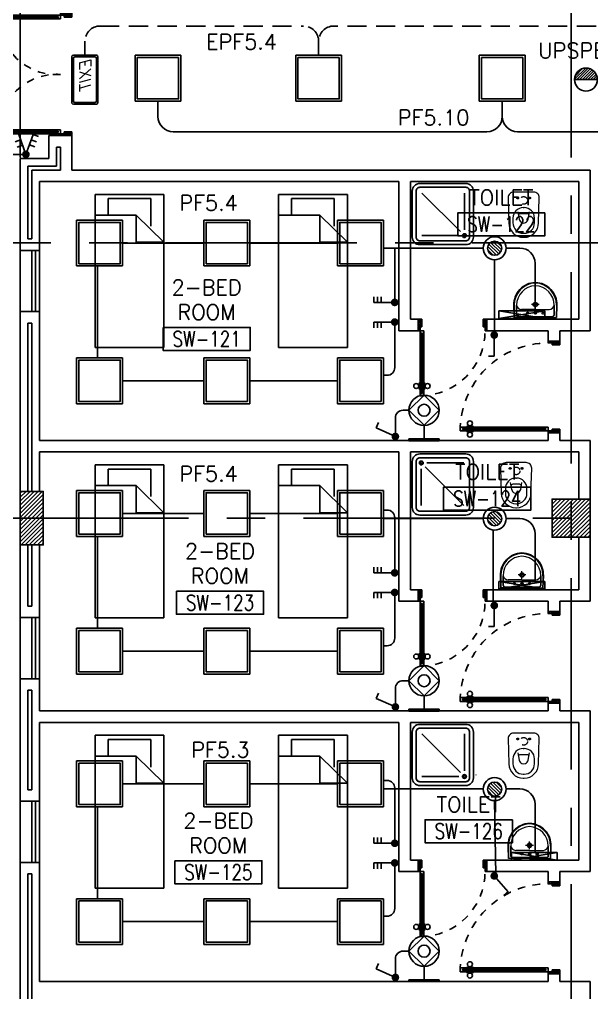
# Model space of a CAD drawing. Extents: x -0.3 to 93.5, y -1.1 to 78.4.
# Drawn here: x 50.62 to 58.1, y 43.97 to 56.69 of the extents above; entities that cross this region are included whole.
import ezdxf
from ezdxf.enums import TextEntityAlignment as Align

# ---------------------------------------------------------------- set-up
doc = ezdxf.new("R2010")
doc.units = 0
doc.header["$MEASUREMENT"] = 0
for name, pattern in [('CENTERX2', [4, 2.5, -0.5, 0.5, -0.5]), ('DASHED', [0.75, 0.5, -0.25]), ('HIDDEN', [0.375, 0.25, -0.125]), ('HIDDEN2', [0.1875, 0.125, -0.0625])]:
    doc.linetypes.add(name, pattern=pattern)
doc.layers.get('0').update_dxf_attribs({"linetype": 'CONTINUOUS'})
for name, color, linetype in [('AXES', 11, 'CENTERX2'), ('COL', 11, 'CONTINUOUS'), ('DOOR', 7, 'CONTINUOUS'), ('E-CLINE', 2, 'CONTINUOUS'), ('E-HLINE', 2, 'HIDDEN'), ('E-LEGEND', 3, 'CONTINUOUS'), ('E-LITE', 4, 'CONTINUOUS'), ('E-SWITCH', 4, 'CONTINUOUS'), ('E-TEXT', 4, 'CONTINUOUS'), ('E-TRXT', 4, 'CONTINUOUS'), ('EL-LITE', 4, 'CONTINUOUS'), ('FIX', 11, 'CONTINUOUS'), ('FUR', 11, 'CONTINUOUS'), ('HAT', 11, 'CONTINUOUS'), ('INSUL', 11, 'CONTINUOUS'), ('RM-BOX', 11, 'CONTINUOUS'), ('RM-NAME', 11, 'CONTINUOUS'), ('RM-NO', 11, 'CONTINUOUS'), ('WALL', 11, 'CONTINUOUS'), ('WIN', 11, 'CONTINUOUS')]:
    doc.layers.add(name, color=color, linetype=linetype)
doc.styles.add('ITALICC', font='italicc')
doc.styles.add('ROMANS', font='ROMANS.shx', dxfattribs={"width": 0.6})

# ---------------------------------------------------------------- blocks, each defined once
blk = doc.blocks.new('*X89')
at = {"color": 0}
for p, q in [((227929, 162698), (228420, 163190)), ((227929, 162751), (228367, 163190)), ((227929, 162804), (228314, 163190)), ((227929, 162857), (228261, 163190)), ((227929, 162910), (228208, 163190)), ((227929, 162963), (228155, 163190)), ((227929, 163016), (228102, 163190)), ((227929, 163069), (228049, 163190)), ((227929, 163122), (227996, 163190)), ((227929, 163175), (227943, 163190)), ((227973, 162690), (228429, 163145)), ((228026, 162690), (228429, 163092)), ((228079, 162690), (228429, 163039)), ((228132, 162690), (228429, 162986)), ((228185, 162690), (228429, 162933)), ((228239, 162690), (228429, 162880)), ((228292, 162690), (228429, 162827)), ((228345, 162690), (228429, 162774)), ((228398, 162690), (228429, 162721))]:
    blk.add_line(p, q, dxfattribs=at)
blk = doc.blocks.new('COL50')
at = {"layer": 'COL'}
blk.add_lwpolyline([(-250, 250), (-250, -250), (250, -250), (250, 250)], close=True, dxfattribs=at)
blk = doc.blocks.new('DOOR100')
at = {"layer": 'DOOR', "color": 0, "linetype": 'ByBlock'}
for p, q in [((-25, 1300), (-75, 1300)), ((-75, 1300), (-25, 1300)), ((-75, 1250), (-75, 1300)), ((-25, 1250), (-25, 1300)), ((-82, 1205), (-91, 1205)), ((-91, 1205), (-91, 1140)), ((-75, 1218), (-82, 1218)), ((-82, 1128), (-82, 1218)), ((-82, 1205), (-82, 1140)), ((-58, 1250), (-75, 1250)), ((-42, 1270), (-58, 1270)), ((-58, 1250), (-58, 1270)), ((-42, 1250), (-42, 1270)), ((-25, 1250), (-42, 1250)), ((-25, 1218), (-18, 1218)), ((-18, 1128), (-18, 1218)), ((-18, 1205), (-9, 1205)), ((-18, 1205), (-18, 1140)), ((-9, 1205), (-9, 1140)), ((-82, 1140), (-91, 1140)), ((-75, 1128), (-82, 1128)), ((-25, 1128), (-18, 1128)), ((-18, 1140), (-9, 1140)), ((-1200, 0), (-1200, 150)), ((-1200, 150), (-1175, 150)), ((-1200, 150), (-1200, 0)), ((-1175, 150), (-1175, 100)), ((-75, 200), (-58, 200)), ((-75, 150), (-75, 200)), ((-75, 150), (-25, 150)), ((-58, 200), (-58, 180)), ((-58, 180), (-42, 180)), ((-42, 200), (-25, 200)), ((-42, 180), (-42, 200)), ((-25, 200), (-25, 150)), ((0, 150), (-25, 150)), ((-25, 150), (-25, 100)), ((0, 150), (0, 0)), ((-1150, 0), (-1200, 0)), ((-1175, 100), (-1150, 100)), ((-1150, 100), (-1150, 0)), ((-50, 100), (-50, 0)), ((-25, 100), (-50, 100)), ((-50, 0), (0, 0))]:
    blk.add_line(p, q, dxfattribs=at)
at = {"layer": 'DOOR', "linetype": 'ByBlock'}
for p, q in [((-75, 1250), (-75, 200)), ((-58, 200), (-58, 1250)), ((-42, 200), (-42, 1250)), ((-25, 200), (-25, 1250)), ((0, 0), (0, 150))]:
    blk.add_line(p, q, dxfattribs=at)
at = {"layer": 'DOOR', "color": 9, "linetype": 'ByBlock'}
for p, q in [((-1150, 0), (-1200, 114)), ((-1150, 0), (-1200, 40)), ((-1150, 0), (-1163, 100)), ((-50, 0), (0, 114)), ((-50, 0), (-37, 100)), ((-50, 0), (0, 40))]:
    blk.add_line(p, q, dxfattribs=at)
at = {"layer": 'DOOR', "color": 0, "linetype": 'ByBlock'}
for centre in [(-124, 1173), (24, 1173)]:
    blk.add_circle(centre, 32.4, dxfattribs=at)
at = {"layer": 'DOOR', "linetype": 'HIDDEN', "ltscale": 0.5}
blk.add_arc((-25, 150), 1150, 90, 180.0001, dxfattribs=at)
at = {"layer": 'DOOR', "color": 9, "linetype": 'ByBlock'}
for centre, radius, start, end in [((-1150, 0), 154, 103.7142, 108.8947), ((-1150, 0), 134, 100.72, 111.8402), ((-50, 0), 134, 68.1598, 79.28), ((-50, 0), 154, 71.1053, 76.2858), ((-1150, 0), 94.4, 90, 121.9818), ((-1150, 0), 74.4, 90, 132.2236), ((-1150, 0), 54.4, 90, 156.7926), ((-1150, 0), 34.4, 90, 180), ((-1150, 0), 14.4, 90, 180), ((-50, 0), 94.4, 58.0182, 90), ((-50, 0), 74.4, 47.7764, 90), ((-50, 0), 54.4, 23.2074, 90), ((-50, 0), 34.4, 0, 90), ((-50, 0), 14.4, 0, 90), ((-50, 0), 114, 64.0838, 77.3774)]:
    blk.add_arc(centre, radius, start, end, dxfattribs=at)
blk = doc.blocks.new('DOOR90')
at = {"layer": 'DOOR', "color": 0, "linetype": 'ByBlock'}
for p, q in [((-150, 0), (-150, -25)), ((-150, 0), (0, 0)), ((0, -50), (0, 0)), ((-1000, -25), (-1000, -75)), ((-1000, -75), (-1000, -25)), ((-950, -25), (-1000, -25)), ((-950, -75), (-1000, -75)), ((-970, -42), (-970, -58)), ((-950, -42), (-970, -42)), ((-950, -58), (-970, -58)), ((-950, -25), (-950, -42)), ((-950, -58), (-950, -75)), ((-918, -25), (-918, -18)), ((-828, -18), (-918, -18)), ((-918, -75), (-918, -82)), ((-828, -82), (-918, -82)), ((-905, -18), (-905, -9)), ((-905, -9), (-840, -9)), ((-905, -18), (-840, -18)), ((-905, -82), (-905, -91)), ((-905, -82), (-840, -82)), ((-905, -91), (-840, -91)), ((-840, -18), (-840, -9)), ((-840, -82), (-840, -91)), ((-828, -25), (-828, -18)), ((-828, -75), (-828, -82)), ((-200, -42), (-200, -25)), ((-200, -25), (-150, -25)), ((-180, -42), (-200, -42)), ((-200, -75), (-200, -58)), ((-200, -58), (-180, -58)), ((-150, -75), (-200, -75)), ((-180, -58), (-180, -42)), ((-150, -75), (-150, -25)), ((-150, -25), (-100, -25)), ((-100, -25), (-100, -50)), ((-100, -50), (0, -50)), ((-150, -900), (-150, -875)), ((-150, -875), (-100, -875)), ((-100, -850), (0, -850)), ((-100, -875), (-100, -850)), ((0, -850), (0, -900)), ((0, -900), (-150, -900)), ((-150, -900), (0, -900))]:
    blk.add_line(p, q, dxfattribs=at)
at = {"layer": 'DOOR', "color": 9, "linetype": 'ByBlock'}
for p, q in [((0, -50), (-114, 0)), ((0, -50), (-40, 0)), ((0, -50), (-100, -37)), ((0, -850), (-114, -900)), ((0, -850), (-100, -863)), ((0, -850), (-40, -900))]:
    blk.add_line(p, q, dxfattribs=at)
at = {"layer": 'DOOR', "linetype": 'ByBlock'}
for p, q in [((-200, -25), (-950, -25)), ((-200, -42), (-950, -42)), ((-200, -58), (-950, -58)), ((-950, -75), (-200, -75))]:
    blk.add_line(p, q, dxfattribs=at)
at = {"layer": 'DOOR', "color": 0, "linetype": 'ByBlock'}
for centre in [(-873, 24), (-873, -124)]:
    blk.add_circle(centre, 32.4, dxfattribs=at)
at = {"layer": 'DOOR', "color": 9, "linetype": 'ByBlock'}
for centre, radius, start, end in [((0, -50), 154, 161.1053, 166.2858), ((0, -50), 134, 158.1598, 169.28), ((0, -50), 94.4, 148.0182, 180), ((0, -50), 74.4, 137.7764, 180), ((0, -50), 114, 154.0838, 167.3774), ((0, -50), 54.4, 113.2074, 180), ((0, -50), 34.4, 90, 180), ((0, -50), 14.4, 90, 180), ((0, -850), 154, 193.7142, 198.8947), ((0, -850), 134, 190.72, 201.8402), ((0, -850), 94.4, 180, 211.9818), ((0, -850), 74.4, 180, 222.2236), ((0, -850), 54.4, 180, 246.7926), ((0, -850), 34.4, 180, 270), ((0, -850), 14.4, 180, 270)]:
    blk.add_arc(centre, radius, start, end, dxfattribs=at)
at = {"layer": 'DOOR', "linetype": 'HIDDEN', "ltscale": 0.5}
blk.add_arc((-150, -25), 850, 180, 270, dxfattribs=at)
blk = doc.blocks.new('RM1')
at = {"layer": 'RM-BOX'}
blk.add_lwpolyline([(570, -200), (-570, -200), (-570, -500), (570, -500)], close=True, dxfattribs=at)
at = {"layer": 'RM-NAME', "style": 'ROMANS'}
for tag, p in [('ROOMNAME1', (0, 324)), ('ROOMNAME2', (0, 0))]:
    blk.add_attdef(tag, text='', height=200, dxfattribs=at).set_placement(p, align=Align.MIDDLE)
at = {"layer": 'RM-NO', "style": 'ROMANS', "width": 0.8}
blk.add_attdef('ROOMNO', text='', height=200, dxfattribs=at).set_placement((0, -350), align=Align.MIDDLE)
blk = doc.blocks.new('C11')
at = {"layer": 'HAT'}
h = blk.add_hatch(dxfattribs=at)
h.set_pattern_fill('ANSI31', color=256, scale=300, style=0)
h.set_pattern_definition([(45, (-248556.182, -75061.005), (-26.5165043, 26.5165043), [])])
h.paths.add_polyline_path([(300, 700), (0, 700), (0, 350), (300, 350)])
h.paths.add_polyline_path([(300, 350), (0, 350), (0, 0), (300, 0)])
at = {"layer": 'COL'}
blk.add_lwpolyline([(300, 700), (300, 0), (0, 0), (0, 700)], close=True, dxfattribs=at)
blk = doc.blocks.new('A$C1DFA4FE8')
at = {"layer": 'DOOR', "color": 0, "linetype": 'ByBlock'}
for p, q in [((950, 1656), (800, 1656)), ((800, 1656), (800, 1631)), ((950, 1606), (950, 1656)), ((0, 1631), (0, 1581)), ((0, 1581), (0, 1631)), ((50, 1631), (0, 1631)), ((50, 1581), (0, 1581)), ((30, 1614), (30, 1598)), ((50, 1614), (30, 1614)), ((50, 1598), (30, 1598)), ((50, 1631), (50, 1614)), ((50, 1598), (50, 1581)), ((750, 1614), (750, 1631)), ((750, 1631), (800, 1631)), ((770, 1614), (750, 1614)), ((750, 1581), (750, 1598)), ((750, 1598), (770, 1598)), ((800, 1581), (750, 1581)), ((770, 1598), (770, 1614)), ((800, 1581), (800, 1631)), ((800, 1631), (850, 1631)), ((850, 1631), (850, 1606)), ((850, 1606), (950, 1606)), ((0, 81), (0, 131)), ((0, 131), (0, 81)), ((50, 131), (0, 131)), ((50, 114), (50, 131)), ((83, 131), (83, 138)), ((173, 138), (83, 138)), ((95, 138), (95, 147)), ((95, 147), (160, 147)), ((95, 138), (160, 138)), ((160, 138), (160, 147)), ((173, 131), (173, 138)), ((750, 131), (750, 114)), ((800, 131), (750, 131)), ((800, 131), (800, 81)), ((50, 81), (0, 81)), ((30, 98), (30, 114)), ((50, 114), (30, 114)), ((50, 98), (30, 98)), ((50, 81), (50, 98)), ((83, 81), (83, 74)), ((173, 74), (83, 74)), ((95, 74), (95, 65)), ((95, 74), (160, 74)), ((95, 65), (160, 65)), ((160, 74), (160, 65)), ((173, 81), (173, 74)), ((750, 114), (770, 114)), ((750, 98), (750, 81)), ((770, 98), (750, 98)), ((750, 81), (800, 81)), ((770, 114), (770, 98)), ((800, 56), (800, 81)), ((800, 81), (850, 81)), ((950, 56), (800, 56)), ((850, 106), (950, 106)), ((850, 81), (850, 106)), ((950, 106), (950, 56))]:
    blk.add_line(p, q, dxfattribs=at)
at = {"layer": 'DOOR', "color": 9, "linetype": 'ByBlock'}
for p, q in [((950, 1606), (837, 1656)), ((950, 1606), (910, 1656)), ((950, 1606), (850, 1619)), ((950, 106), (837, 56)), ((950, 106), (850, 93)), ((950, 106), (910, 56))]:
    blk.add_line(p, q, dxfattribs=at)
at = {"layer": 'DOOR', "linetype": 'ByBlock'}
for p, q in [((750, 1631), (50, 1631)), ((750, 1614), (50, 1614)), ((750, 1598), (50, 1598)), ((50, 1581), (750, 1581)), ((50, 131), (750, 131)), ((750, 114), (50, 114)), ((750, 98), (50, 98)), ((750, 81), (50, 81))]:
    blk.add_line(p, q, dxfattribs=at)
at = {"layer": 'DOOR', "color": 0, "linetype": 'ByBlock'}
for centre in [(128, 179), (128, 32)]:
    blk.add_circle(centre, 32.4, dxfattribs=at)
at = {"layer": 'DOOR', "color": 9, "linetype": 'ByBlock'}
for centre, radius, start, end in [((950, 1606), 154, 161.1053, 166.2858), ((950, 1606), 134, 158.1598, 169.28), ((950, 1606), 114, 154.0838, 167.3774), ((950, 1606), 94.4, 148.0182, 180), ((950, 1606), 74.4, 137.7764, 180), ((950, 1606), 54.4, 113.2074, 180), ((950, 1606), 34.4, 90, 180), ((950, 1606), 14.4, 90, 180), ((950, 106), 154, 193.7142, 198.8947), ((950, 106), 134, 190.72, 201.8402), ((950, 106), 114, 192.6226, 205.9162), ((950, 106), 94.4, 180, 211.9818), ((950, 106), 74.4, 180, 222.2236), ((950, 106), 54.4, 180, 246.7926), ((950, 106), 34.4, 180, 270), ((950, 106), 14.4, 180, 270)]:
    blk.add_arc(centre, radius, start, end, dxfattribs=at)
at = {"layer": 'DOOR', "linetype": 'HIDDEN', "ltscale": 0.5}
for centre, start, end in [((752, 1606), 178.0938, 273.7249), ((752, 106), 86.2751, 181.9062)]:
    blk.add_arc(centre, 752, start, end, dxfattribs=at)
blk = doc.blocks.new('LAV1')
at = {"layer": 'FIX', "linetype": 'DASHED', "lineweight": 20, "ltscale": 0.05}
for p, q in [((0, 170), (0, 270)), ((0, 170), (0, 270)), ((50, 220), (-50, 220))]:
    blk.add_line(p, q, dxfattribs=at)
at = {"layer": 'FIX', "linetype": 'ByBlock', "ltscale": 0.3}
for p, q in [((-280, 210), (-275, 50)), ((-245, 210), (-245, 85)), ((245, 210), (245, 85)), ((280, 210), (275, 50)), ((0, 60), (-220, 60)), ((0, 60), (220, 60))]:
    blk.add_line(p, q, dxfattribs=at)
at = {"layer": 'FIX', "linetype": 'Continuous', "lineweight": 20}
for p, q in [((-275, 210), (-275, 50)), ((0, 155), (-181, 155)), ((0, 155), (181, 155)), ((275, 210), (275, 50)), ((0, 50), (-275, 50)), ((0, 50), (-252, 50)), ((0, 50), (252, 50)), ((0, 50), (275, 50))]:
    blk.add_line(p, q, dxfattribs=at)
at = {"layer": 'FIX', "lineweight": 20}
for p, q in [((16, 107), (-15, 107)), ((0, 92), (0, 123))]:
    blk.add_line(p, q, dxfattribs=at)
for centre, radius in [((0, 220), 29.5), ((0, 220), 22.5), ((0, 107), 15.5)]:
    blk.add_circle(centre, radius, dxfattribs=at)
at = {"layer": 'FIX', "linetype": 'HIDDEN', "lineweight": 20, "ltscale": 0.05}
for centre in [(-100, 107), (100, 107)]:
    blk.add_circle(centre, 12.4, dxfattribs=at)
at = {"layer": 'FIX', "linetype": 'ByBlock', "ltscale": 0.3}
for centre, radius, start, end in [((7, 220), 287, 91.3776, 182.0064), ((-7, 220), 287, 357.9936, 88.6224), ((-220, 85), 24.9, 179.7021, 269.9486), ((220, 85), 24.9, 270.0514, 0.2979)]:
    blk.add_arc(centre, radius, start, end, dxfattribs=at)
at = {"layer": 'FIX', "linetype": 'Continuous', "lineweight": 20}
for centre, radius, start, end in [((8, 217), 283, 91.6988, 181.351), ((8, 212), 253, 91.7328, 180.4884), ((-8, 217), 283, 358.649, 88.3012), ((-8, 212), 253, 359.5116, 88.2672), ((-179, 222), 66.9, 190.2006, 268.0786), ((179, 222), 66.9, 271.9214, 349.7994)]:
    blk.add_arc(centre, radius, start, end, dxfattribs=at)
blk = doc.blocks.new('SHR1')
at = {"layer": 'FIX'}
for p, q in [((-196, 196), (-700, 700)), ((-143, 218), (-143, 700)), ((-218, 143), (-700, 143))]:
    blk.add_line(p, q, dxfattribs=at)
for points in [[(-825, 125), (-825, 725, -0.414214), (-725, 825), (-125, 825, -0.414214), (-25, 725), (-25, 125, -0.414214), (-125, 25), (-725, 25, -0.414214)], [(-775, 125), (-775, 725, -0.414214), (-725, 775), (-125, 775, -0.414214), (-75, 725), (-75, 125, -0.414214), (-125, 75), (-725, 75, -0.414214)]]:
    blk.add_lwpolyline(points, format="xyb", close=True, dxfattribs=at)
for radius in [25, 15]:
    blk.add_circle((-143, 143), radius, dxfattribs=at)
blk = doc.blocks.new('WC1')
at = {"layer": 'FIX', "lineweight": 20}
for p, q in [((-210, 204), (-538, 194)), ((-475, 141), (-538, 141)), ((-727, 5), (-727, -5)), ((-674, 5), (-674, -5)), ((-534, 24), (-540, 0)), ((-540, 0), (-534, -24)), ((-395, 76), (-490, 60)), ((-339, 5), (-339, -5)), ((-490, -60), (-395, -76)), ((-538, -141), (-475, -141)), ((-538, -194), (-210, -204))]:
    blk.add_line(p, q, dxfattribs=at)
at = {"layer": 'FIX', "linetype": 'Continuous', "lineweight": 20}
blk.add_line((-420, -47), (-420, 45), dxfattribs=at)
at = {"layer": 'FIX', "lineweight": 20}
blk.add_lwpolyline([(-213, -204), (-210, -204, 0.414214), (-137, -131), (-137, 0), (-137, 131, 0.414214), (-210, 204)], format="xyb", dxfattribs=at)
at = {"layer": 'FIX', "linetype": 'HIDDEN2', "lineweight": 20, "ltscale": 0.3}
blk.add_circle((-245, 0), 49.8, dxfattribs=at)
at = {"layer": 'FIX', "linetype": 'HIDDEN', "lineweight": 20, "ltscale": 0.05}
for centre in [(-213, 78), (-213, -77)]:
    blk.add_circle(centre, 11.6, dxfattribs=at)
at = {"layer": 'FIX', "lineweight": 20}
for centre, radius, start, end in [((-538, 5), 189, 90, 180), ((-538, 5), 136, 90, 180), ((-475, 5), 136, 360, 90), ((-473, -7), 68.2, 128.9242, 152.8468), ((-464, -18), 82, 108.496, 128.9242), ((-538, -5), 189, 180, 270), ((-538, -5), 136, 180, 270), ((-473, 7), 68.2, 207.1532, 231.0758), ((-464, 18), 82, 231.0758, 251.504), ((-475, -5), 136, 270, 0)]:
    blk.add_arc(centre, radius, start, end, dxfattribs=at)
at = {"layer": 'FIX', "linetype": 'Continuous', "lineweight": 20}
for centre, start, end in [((-443, 46), 357.6662, 91.6121), ((-442, -46), 268.3879, 2.3338)]:
    blk.add_arc(centre, 22.3, start, end, dxfattribs=at)
blk = doc.blocks.new('1G1W')
for p, q in [((0, 0), (0.55, 0)), ((0.55, 0), (0.55, -0.15))]:
    blk.add_line(p, q)
at = {"const_width": 0.1}
blk.add_lwpolyline([(-0.05, 0, 1), (0.05, 0, 1)], format="xyb", close=True, dxfattribs=at)
blk = doc.blocks.new('NL')
at = {"layer": 'E-LEGEND'}
blk.add_line((0, -193), (25, -193), dxfattribs=at)
at = {"layer": 'E-LITE'}
for p, q in [((0, 5), (0, 203)), ((25, 203), (0, 203)), ((25, 5), (25, 203)), ((0, 5), (0, -193)), ((25, 5), (25, -193))]:
    blk.add_line(p, q, dxfattribs=at)
at = {"layer": 'E-LITE', "color": 2}
blk.add_line((201, 5), (25, 5), dxfattribs=at)
at = {"layer": 'E-LITE', "color": 5}
blk.add_circle((398, 5), 198, dxfattribs=at)
at = {"layer": 'E-SWITCH', "color": 2}
for p, q in [((201, 5), (398, 203)), ((398, 203), (596, 5)), ((398, -193), (201, 5)), ((596, 5), (398, -193))]:
    blk.add_line(p, q, dxfattribs=at)
at = {"layer": 'E-SWITCH'}
blk.add_circle((398, 5), 78.5, dxfattribs=at)
blk = doc.blocks.new('L42')
at = {"layer": 'E-LITE'}
for p, q in [((0.3, 0.3), (-0.3, 0.3)), ((-0.3, 0.3), (-0.3, -0.3)), ((0.3, -0.3), (0.3, 0.3)), ((-0.3, -0.3), (0.3, -0.3))]:
    blk.add_line(p, q, dxfattribs=at)
at = {"layer": 'E-LITE', "color": 8}
blk.add_lwpolyline([(-0.27, 0.27), (-0.27, -0.27), (0.27, -0.27), (0.27, 0.27)], close=True, dxfattribs=at)
blk = doc.blocks.new('3G1W')
for p, q in [((0, 0), (0.55, 0)), ((0.35, 0), (0.35, -0.15)), ((0.45, 0), (0.45, -0.15)), ((0.55, 0), (0.55, -0.15))]:
    blk.add_line(p, q)
at = {"const_width": 0.1}
blk.add_lwpolyline([(-0.05, 0, 1), (0.05, 0, 1)], format="xyb", close=True, dxfattribs=at)
blk = doc.blocks.new('MR20')
at = {"layer": 'E-LITE'}
for p, q in [((-300, 100), (-300, 0)), ((-300, 100), (-300, 0)), ((-300, 0), (300, 0)), ((-300, 0), (300, 0)), ((-300, 0), (300, 0)), ((-300, 0), (-300, 0)), ((300, 0), (300, 100)), ((300, 0), (300, 100)), ((300, 0), (300, 0))]:
    blk.add_line(p, q, dxfattribs=at)
at = {"layer": 'E-LITE', "color": 3}
blk.add_line((300, 100), (-300, 100), dxfattribs=at)
at = {"layer": 'E-LITE', "color": 8}
for p, q in [((300, 0), (-300, 100)), ((300, 100), (-300, 0))]:
    blk.add_line(p, q, dxfattribs=at)
blk = doc.blocks.new('*X49')
at = {"color": 0}
for p, q in [((21548.527, 18540.142), (21548.801, 18540.415)), ((21548.529, 18539.966), (21548.977, 18540.414)), ((21548.584, 18539.845), (21549.098, 18540.359)), ((21548.672, 18539.756), (21549.187, 18540.271)), ((21548.793, 18539.7), (21549.243, 18540.15)), ((21548.966, 18539.696), (21549.246, 18539.977))]:
    blk.add_line(p, q, dxfattribs=at)
blk = doc.blocks.new('SPOT')
at = {"layer": 'E-LITE'}
for radius in [0.6, 0.369]:
    blk.add_circle((0, 0), radius, dxfattribs=at)
at = {"layer": 'E-LITE', "color": 8}
blk.add_blockref('*X49', (-21548.886, -18540.056), dxfattribs=at)
blk = doc.blocks.new('EXIT')
at = {"layer": 'E-LITE', "color": 4}
for p, q in [((-0.32, 0.15), (-0.32, -0.15)), ((0.3, 0.17), (-0.3, 0.17)), ((0.32, -0.15), (0.32, 0.15)), ((-0.3, -0.17), (0.3, -0.17))]:
    blk.add_line(p, q, dxfattribs=at)
at = {"layer": 'E-LITE', "color": 8}
for p, q in [((-0.3, 0.13), (-0.3, -0.13)), ((0.28, 0.15), (-0.28, 0.15)), ((0.3, -0.13), (0.3, 0.13)), ((-0.28, -0.15), (0.28, -0.15))]:
    blk.add_line(p, q, dxfattribs=at)
at = {"layer": 'E-LITE', "color": 4}
for centre, start, end in [((-0.3, 0.15), 90, 180), ((0.3, 0.15), 360, 90), ((-0.3, -0.15), 180, 270), ((0.3, -0.15), 270, 0)]:
    blk.add_arc(centre, 0.02, start, end, dxfattribs=at)
at = {"layer": 'E-LITE', "color": 8}
for centre, start, end in [((-0.28, 0.13), 90, 180), ((0.28, 0.13), 0, 90), ((-0.28, -0.13), 180, 270), ((0.28, -0.13), 270, 0)]:
    blk.add_arc(centre, 0.02, start, end, dxfattribs=at)
at = {"layer": 'E-LITE', "color": 5, "style": 'ITALICC'}
blk.add_text('EXIT', height=0.15, dxfattribs=at).set_placement((-0.284, -0.078))
blk = doc.blocks.new('EL')
at = {"layer": 'EL-LITE'}
h = blk.add_hatch(dxfattribs=at)
h.set_pattern_fill('ANSI31', color=4, scale=0.2, style=0)
h.set_pattern_definition([(45, (587.071197, 567.777136), (-0.0176776695, 0.0176776695), [])])
h.paths.add_polyline_path([(0.15, 0, 1), (-0.15, 0)])
at = {"layer": 'EL-LITE', "color": 4}
blk.add_line((-0.15, 0), (0.15, 0), dxfattribs=at)
blk.add_circle((0, 0), 0.15, dxfattribs=at)

msp = doc.modelspace()

# ---------------------------------------------------------------- linework, layer by layer
at = {"layer": 'AXES'}
for p, q in [((57.8324, -1.1143), (57.8324, 77.6984)), ((50.6324, -1.1143), (50.6324, 77.3484)), ((83.0324, 53.77), (40.7424, 53.77)), ((92.8324, 50.17), (40.7424, 50.17))]:
    msp.add_line(p, q, dxfattribs=at)
at = {"layer": 'E-CLINE', "color": 4}
for p, q in [((50.7064, 54.9247), (49.6716, 54.9247)), ((51.9699, 53.7662), (53.0319, 53.7662)), ((53.6319, 53.7662), (54.7791, 53.7662)), ((56.2232, 53.7004), (55.3788, 53.7004)), ((56.2232, 53.7004), (55.3788, 53.7004)), ((56.6824, 53.7004), (55.3788, 53.7004)), ((51.6435, 52.2662), (51.6435, 53.4662)), ((57.3616, 52.87), (57.3616, 53.5007)), ((53.0319, 51.9662), (51.9699, 51.9662)), ((54.7791, 51.9662), (53.6319, 51.9662)), ((51.9699, 50.2312), (53.0319, 50.2312)), ((53.6319, 50.2312), (54.7791, 50.2312)), ((56.2232, 50.1654), (55.3788, 50.1654)), ((56.6824, 50.1654), (55.3788, 50.1654)), ((51.6435, 48.7312), (51.6435, 49.9312)), ((57.3616, 49.335), (57.3616, 49.9657)), ((53.0319, 48.4312), (51.9699, 48.4312)), ((54.7791, 48.4312), (53.6319, 48.4312)), ((51.9699, 46.6962), (53.0319, 46.6962)), ((53.6319, 46.6962), (54.7791, 46.6962)), ((56.6824, 46.6304), (55.3788, 46.6304)), ((57.3616, 46.0895), (57.3616, 46.4307)), ((51.6435, 45.1962), (51.6435, 46.3962)), ((53.0319, 44.8962), (51.9699, 44.8962)), ((54.7791, 44.8962), (53.6319, 44.8962))]:
    msp.add_line(p, q, dxfattribs=at)
at = {"layer": 'E-CLINE', "color": 4, "linetype": 'ByBlock'}
msp.add_line((57.3616, 46.0895), (57.3616, 45.808), dxfattribs=at)
at = {"layer": 'E-HLINE', "color": 4}
for p, q in [((51.6774, 56.6029), (54.3324, 56.6029)), ((61.5324, 56.6029), (54.7324, 56.6029)), ((51.4774, 56.2215), (51.4774, 56.4029)), ((54.5324, 56.2209), (54.5324, 56.4029))]:
    msp.add_line(p, q, dxfattribs=at)
for centre, start, end in [((51.6774, 56.4029), 90, 180), ((54.3324, 56.4029), 0, 90), ((54.7324, 56.4029), 90, 180)]:
    msp.add_arc(centre, 0.2, start, end, dxfattribs=at)
at = {"layer": 'E-SWITCH', "linetype": 'ByBlock', "ltscale": 0.3}
for p, q in [((52.4324, 55.6209), (52.4324, 55.4209)), ((56.9324, 55.6209), (56.9324, 55.4209)), ((52.6324, 55.2209), (56.7324, 55.2209)), ((59.1324, 55.2209), (57.1324, 55.2209)), ((56.9823, 53.7007), (57.1616, 53.7007)), ((56.9823, 50.1657), (57.1616, 50.1657)), ((55.7124, 48.0458), (55.635, 48.0458)), ((56.9823, 46.6307), (57.1616, 46.6307))]:
    msp.add_line(p, q, dxfattribs=at)
at = {"layer": 'E-SWITCH', "color": 4}
for p, q in [((50.6376, 55.1136), (50.5671, 55.088)), ((50.7064, 54.9247), (50.6123, 55.1831)), ((50.7064, 54.9247), (50.8004, 55.1831)), ((50.7761, 55.1163), (50.8466, 55.0906)), ((50.8004, 55.1831), (50.8709, 55.1574)), ((50.6629, 55.0442), (50.5924, 55.0185)), ((50.7518, 55.0495), (50.8223, 55.0239)), ((55.5265, 53.0151), (55.5265, 53.7004)), ((56.8302, 53.5485), (56.8302, 52.5885)), ((55.5265, 52.7084), (55.5265, 52.1377)), ((55.4265, 52.0377), (55.3791, 52.0377)), ((55.7124, 51.5808), (55.635, 51.5808)), ((55.535, 51.4808), (55.535, 51.2377)), ((55.4265, 50.2761), (55.3791, 50.2761)), ((55.5265, 50.1761), (55.5265, 49.9923)), ((55.5265, 49.4801), (55.5265, 49.9923)), ((56.8145, 50.0145), (56.8145, 49.0499)), ((55.5265, 49.1734), (55.5265, 48.6027)), ((55.4265, 48.5027), (55.3791, 48.5027)), ((55.535, 47.9458), (55.535, 47.7027)), ((55.4265, 46.7411), (55.3791, 46.7411)), ((55.5265, 46.6411), (55.5265, 46.4573)), ((55.5265, 45.9451), (55.5265, 46.4573)), ((56.8464, 45.5102), (56.8324, 46.4784)), ((55.5265, 45.6384), (55.5265, 45.0677)), ((55.4265, 44.9677), (55.3791, 44.9677)), ((55.535, 44.4108), (55.535, 44.1677)), ((55.7124, 44.5108), (55.635, 44.5108))]:
    msp.add_line(p, q, dxfattribs=at)
at = {"layer": 'E-SWITCH', "color": 4, "const_width": 0.05}
msp.add_lwpolyline([(50.7064, 54.8997, -1), (50.7064, 54.9497, -1)], format="xyb", close=True, dxfattribs=at)
at = {"layer": 'E-SWITCH', "linetype": 'ByBlock', "ltscale": 0.3}
for centre, start, end in [((52.6324, 55.4209), 180, 270), ((56.7324, 55.4209), 270, 0), ((57.1324, 55.4209), 180, 270)]:
    msp.add_arc(centre, 0.2, start, end, dxfattribs=at)
at = {"layer": 'E-SWITCH', "linetype": 'ByBlock'}
for centre in [(57.1616, 53.5007), (57.1616, 49.9657), (57.1616, 46.4307)]:
    msp.add_arc(centre, 0.2, 0, 90, dxfattribs=at)
at = {"layer": 'E-SWITCH', "color": 4}
for centre, start, end in [((55.4265, 52.1377), 270, 0), ((55.635, 51.4808), 90, 180), ((55.4265, 50.1761), 0, 90), ((55.4265, 48.6027), 270, 0), ((55.635, 47.9458), 90, 180), ((55.4265, 46.6411), 0, 90), ((55.4265, 45.0677), 270, 0), ((55.635, 44.4108), 90, 180)]:
    msp.add_arc(centre, 0.1, start, end, dxfattribs=at)
at = {"layer": 'FIX'}
for p, q in [((56.4554, 47.475), (55.8554, 47.475)), ((55.7554, 47.375), (55.7554, 46.775)), ((55.8054, 47.375), (55.8054, 46.775)), ((56.4554, 47.425), (55.8554, 47.425)), ((56.4377, 46.8677), (56.4377, 47.35)), ((56.5054, 46.775), (56.5054, 47.375)), ((56.5554, 46.775), (56.5554, 47.375)), ((55.8554, 46.725), (56.4554, 46.725)), ((56.3627, 46.7927), (55.8804, 46.7927)), ((55.8554, 46.675), (56.4554, 46.675))]:
    msp.add_line(p, q, dxfattribs=at)
at = {"layer": 'FIX', "color": 32, "linetype": 'DASHED', "lineweight": 20, "ltscale": 0.05}
msp.add_line((57.3379, 45.893), (57.2379, 45.893), dxfattribs=at)
at = {"layer": 'FIX', "extrusion": (0, 0, -1)}
for centre, major_axis, start_param, end_param in [((55.8554, 47.375), (-0.0707, 0.0707), 5.4977871, 7.0685835), ((56.4554, 47.375), (-0.0707, 0.0707), 0.7853982, 2.3561945), ((55.8554, 47.375), (-0.0354, 0.0354), 5.4977871, 7.0685835), ((56.4554, 47.375), (-0.0354, 0.0354), 0.7853982, 2.3561945), ((56.4377, 46.7927), (-0.0177, 0.0177), 3.9269908, 10.2101761), ((56.4377, 46.7927), (-0.0106, 0.0106), 3.9269908, 10.2101761), ((55.8554, 46.775), (-0.0707, 0.0707), 3.9269908, 5.4977871), ((55.8554, 46.775), (0.0354, 0.0354), 2.3561945, 3.9269908), ((56.4554, 46.775), (0.0354, 0.0354), 0.7853982, 2.3561945), ((56.4554, 46.775), (0.0707, 0.0707), 0.7853982, 2.3561945)]:
    msp.add_ellipse(centre, major_axis=major_axis, ratio=1, start_param=start_param, end_param=end_param, dxfattribs=at)
at = {"layer": 'FUR'}
for p, q in [((51.6104, 52.4018), (51.6104, 54.4018)), ((51.6104, 54.4018), (52.5104, 54.4018)), ((51.7803, 54.3463), (52.3382, 54.3463)), ((51.7803, 54.1302), (51.7803, 54.3463)), ((52.3382, 54.3463), (52.3382, 53.9866)), ((52.5104, 54.4018), (52.5104, 52.4018)), ((54.0092, 52.4018), (54.0092, 54.4018)), ((54.0092, 54.4018), (54.9092, 54.4018)), ((54.1791, 54.3463), (54.7371, 54.3463)), ((54.1791, 54.1302), (54.1791, 54.3463)), ((54.7371, 54.3463), (54.7371, 53.9866)), ((54.9092, 54.4018), (54.9092, 52.4018)), ((51.6104, 54.1302), (52.1493, 54.1302)), ((52.1493, 54.1302), (52.1493, 53.7767)), ((52.1493, 54.1302), (52.5104, 53.7767)), ((54.0092, 54.1302), (54.5481, 54.1302)), ((54.5481, 54.1302), (54.5481, 53.7767)), ((54.5481, 54.1302), (54.9092, 53.7767)), ((52.5104, 53.7767), (52.1493, 53.7767)), ((54.9092, 53.7767), (54.5481, 53.7767)), ((52.5104, 52.4018), (51.6104, 52.4018)), ((54.9092, 52.4018), (54.0092, 52.4018)), ((51.6104, 48.8668), (51.6104, 50.8668)), ((51.6104, 50.8668), (52.5104, 50.8668)), ((51.7803, 50.8113), (52.3382, 50.8113)), ((51.7803, 50.5952), (51.7803, 50.8113)), ((52.3382, 50.8113), (52.3382, 50.4516)), ((52.5104, 50.8668), (52.5104, 48.8668)), ((54.0092, 48.8668), (54.0092, 50.8668)), ((54.0092, 50.8668), (54.9092, 50.8668)), ((54.1791, 50.8113), (54.7371, 50.8113)), ((54.1791, 50.5952), (54.1791, 50.8113)), ((54.7371, 50.8113), (54.7371, 50.4516)), ((54.9092, 50.8668), (54.9092, 48.8668)), ((51.6104, 50.5952), (52.1493, 50.5952)), ((52.1493, 50.5952), (52.1493, 50.2417)), ((52.1493, 50.5952), (52.5104, 50.2417)), ((54.0092, 50.5952), (54.5481, 50.5952)), ((54.5481, 50.5952), (54.5481, 50.2417)), ((54.5481, 50.5952), (54.9092, 50.2417)), ((52.5104, 50.2417), (52.1493, 50.2417)), ((54.9092, 50.2417), (54.5481, 50.2417)), ((52.5104, 48.8668), (51.6104, 48.8668)), ((54.9092, 48.8668), (54.0092, 48.8668)), ((51.6104, 45.3318), (51.6104, 47.3318)), ((51.6104, 47.3318), (52.5104, 47.3318)), ((52.5104, 47.3318), (52.5104, 45.3318)), ((54.0092, 45.3318), (54.0092, 47.3318)), ((54.0092, 47.3318), (54.9092, 47.3318)), ((54.9092, 47.3318), (54.9092, 45.3318)), ((51.7803, 47.2763), (52.3382, 47.2763)), ((51.7803, 47.0602), (51.7803, 47.2763)), ((52.3382, 47.2763), (52.3382, 46.9166)), ((54.1791, 47.2763), (54.7371, 47.2763)), ((54.1791, 47.0602), (54.1791, 47.2763)), ((54.7371, 47.2763), (54.7371, 46.9166)), ((51.6104, 47.0602), (52.1493, 47.0602)), ((52.1493, 47.0602), (52.1493, 46.7067)), ((52.1493, 47.0602), (52.5104, 46.7067)), ((54.0092, 47.0602), (54.5481, 47.0602)), ((54.5481, 47.0602), (54.5481, 46.7067)), ((54.5481, 47.0602), (54.9092, 46.7067)), ((52.5104, 46.7067), (52.1493, 46.7067)), ((54.9092, 46.7067), (54.5481, 46.7067)), ((52.5104, 45.3318), (51.6104, 45.3318)), ((54.9092, 45.3318), (54.0092, 45.3318))]:
    msp.add_line(p, q, dxfattribs=at)
at = {"layer": 'INSUL'}
for p, q in [((51.1074, 55.02), (51.1074, 54.77)), ((51.1074, 55.02), (51.1574, 55.02)), ((51.1574, 55.02), (51.1574, 54.72)), ((51.1074, 54.77), (50.7324, 54.77)), ((50.7324, 53.82), (50.7324, 54.77)), ((51.1574, 54.72), (50.7824, 54.72)), ((50.7824, 53.82), (50.7824, 54.72)), ((50.7324, 53.82), (50.7824, 53.82)), ((50.7324, 52.72), (50.7824, 52.72)), ((50.7324, 50.52), (50.7324, 52.72)), ((50.7824, 50.52), (50.7824, 52.72)), ((50.7324, 49.82), (50.7324, 49.02)), ((50.7824, 49.82), (50.7824, 49.02)), ((50.7324, 49.02), (50.7824, 49.02)), ((50.7324, 47.92), (50.7824, 47.92)), ((50.7324, 47.92), (50.7324, 46.62)), ((50.7824, 47.92), (50.7824, 46.62)), ((50.7324, 46.62), (50.7824, 46.62)), ((50.7324, 45.52), (50.7824, 45.52)), ((50.7324, 43.22), (50.7324, 45.52)), ((50.7824, 43.22), (50.7824, 45.52))]:
    msp.add_line(p, q, dxfattribs=at)
at = {"layer": 'WALL'}
for p, q in [((51.0074, 55.17), (51.0074, 54.87)), ((51.0074, 55.17), (51.3074, 55.17)), ((51.3074, 55.17), (51.3074, 54.72)), ((51.0074, 54.87), (50.6324, 54.87)), ((50.6324, 53.67), (50.6324, 54.87)), ((51.3074, 54.72), (58.0824, 54.72)), ((50.8824, 53.67), (50.8824, 54.57)), ((50.8824, 54.57), (55.5824, 54.57)), ((55.7324, 54.57), (57.9324, 54.57)), ((50.6324, 53.67), (50.8824, 53.67)), ((50.6324, 52.87), (50.8824, 52.87)), ((50.6324, 50.52), (50.6324, 52.87)), ((50.8824, 51.185), (50.8824, 52.87)), ((55.7324, 52.77), (55.8324, 52.77)), ((56.7324, 52.77), (57.9324, 52.77)), ((55.5824, 52.62), (55.8324, 52.62)), ((56.7324, 52.62), (57.5324, 52.62)), ((57.6824, 52.62), (58.0824, 52.62)), ((50.8824, 51.185), (57.5324, 51.185)), ((57.6824, 51.185), (58.0824, 51.185)), ((50.8824, 50.52), (50.8824, 51.035)), ((50.8824, 51.035), (55.5824, 51.035)), ((55.7324, 51.035), (57.9324, 51.035)), ((50.6324, 49.82), (50.6324, 48.87)), ((50.8824, 49.82), (50.8824, 48.87)), ((55.7324, 49.235), (55.8324, 49.235)), ((56.7324, 49.235), (57.9324, 49.235)), ((55.5824, 49.085), (55.8324, 49.085)), ((56.7324, 49.085), (57.5324, 49.085)), ((57.6824, 49.085), (58.0824, 49.085)), ((50.6324, 48.87), (50.8824, 48.87)), ((50.6324, 48.07), (50.8824, 48.07)), ((50.6324, 48.07), (50.6324, 46.47)), ((50.8824, 48.07), (50.8824, 47.65)), ((50.8824, 47.65), (57.5324, 47.65)), ((57.6824, 47.65), (58.0824, 47.65)), ((50.8824, 47.5), (55.5824, 47.5)), ((50.8824, 47.5), (50.8824, 46.47)), ((55.7324, 47.5), (57.9324, 47.5)), ((50.6324, 46.47), (50.8824, 46.47)), ((50.6324, 45.67), (50.8824, 45.67)), ((50.6324, 43.22), (50.6324, 45.67)), ((50.8824, 44.115), (50.8824, 45.67)), ((55.7324, 45.7), (55.8324, 45.7)), ((56.7324, 45.7), (57.9324, 45.7)), ((55.5824, 45.55), (55.8324, 45.55)), ((56.7324, 45.55), (57.5324, 45.55)), ((57.6824, 45.55), (58.0824, 45.55)), ((50.8824, 44.115), (57.5324, 44.115)), ((57.6824, 44.115), (58.0824, 44.115))]:
    msp.add_line(p, q, dxfattribs=at)
at = {"layer": 'WALL', "linetype": 'ByBlock'}
for p, q in [((58.0824, 54.72), (58.0824, 52.62)), ((55.5824, 54.57), (55.5824, 52.62)), ((55.7324, 54.57), (55.7324, 52.77)), ((57.9324, 54.57), (57.9324, 52.77)), ((55.8324, 52.77), (55.8324, 52.62)), ((56.7324, 52.77), (56.7324, 52.62)), ((57.5324, 52.62), (57.5324, 52.4855)), ((57.6824, 52.62), (57.6824, 52.4855)), ((57.6824, 52.4855), (57.5324, 52.4855)), ((57.5324, 51.2855), (57.5324, 51.185)), ((57.6824, 51.2855), (57.5324, 51.2855)), ((57.6824, 51.2855), (57.6824, 51.185)), ((58.0824, 51.185), (58.0824, 49.085)), ((55.5824, 51.035), (55.5824, 49.085)), ((55.7324, 51.035), (55.7324, 49.235)), ((57.9324, 51.035), (57.9324, 50.42)), ((57.9324, 49.92), (57.9324, 49.235)), ((55.8324, 49.235), (55.8324, 49.085)), ((56.7324, 49.235), (56.7324, 49.085)), ((57.5324, 49.085), (57.5324, 48.9505)), ((57.6824, 49.085), (57.6824, 48.9505)), ((57.6824, 48.9505), (57.5324, 48.9505)), ((57.5324, 47.7505), (57.5324, 47.65)), ((57.6824, 47.7505), (57.5324, 47.7505)), ((57.6824, 47.7505), (57.6824, 47.65)), ((58.0824, 47.65), (58.0824, 45.55)), ((55.5824, 47.5), (55.5824, 45.55)), ((55.7324, 47.5), (55.7324, 45.7)), ((57.9324, 47.5), (57.9324, 45.7)), ((55.8324, 45.7), (55.8324, 45.55)), ((57.5324, 45.55), (57.5324, 45.4155)), ((57.6824, 45.55), (57.6824, 45.4155)), ((57.6824, 45.4155), (57.5324, 45.4155)), ((57.5324, 44.2155), (57.5324, 44.115)), ((57.6824, 44.2155), (57.5324, 44.2155)), ((57.6824, 44.2155), (57.6824, 44.115)), ((58.0824, 44.115), (58.0824, 43.22))]:
    msp.add_line(p, q, dxfattribs=at)
at = {"layer": 'WALL', "color": 250, "linetype": 'ByBlock', "ltscale": 0.3}
msp.add_line((56.5879, 46.8151), (56.5899, 46.8131), dxfattribs=at)
at = {"layer": 'WALL', "linetype": 'ByBlock', "ltscale": 0.3}
for points in [[(50.6324, 49.82), (50.9324, 49.82), (50.9324, 50.52), (50.6324, 50.52)], [(57.5824, 50.42), (58.0824, 50.42), (58.0824, 49.92), (57.5824, 49.92)]]:
    msp.add_lwpolyline(points, close=True, dxfattribs=at)
at = {"layer": 'WIN'}
for p, q in [((50.6324, 53.67), (50.6324, 52.87)), ((50.7824, 53.67), (50.7824, 52.87)), ((50.8324, 53.67), (50.8324, 52.87)), ((50.8824, 53.67), (50.8824, 52.87)), ((50.6324, 48.87), (50.6324, 48.07)), ((50.7824, 48.87), (50.7824, 48.07)), ((50.8324, 48.87), (50.8324, 48.07)), ((50.8824, 48.87), (50.8824, 48.07)), ((50.6324, 46.47), (50.6324, 45.67)), ((50.7824, 46.47), (50.7824, 45.67)), ((50.8324, 46.47), (50.8324, 45.67)), ((50.8824, 46.47), (50.8824, 45.67))]:
    msp.add_line(p, q, dxfattribs=at)

# ---------------------------------------------------------------- block references
at = {"layer": 'COL', "linetype": 'ByBlock', "xscale": 0.0009999999892897904, "yscale": 0.000999999996565748, "zscale": 0.001}
msp.add_blockref('C11', (50.6324, 49.82), dxfattribs=at)
at = {"layer": 'COL', "xscale": -0.0009999999892897904, "yscale": 0.000999999996565748, "zscale": 0.001}
msp.add_blockref('COL50', (57.8324, 50.17), dxfattribs=at)
at = {"layer": 'DOOR', "color": 0, "linetype": 'ByBlock', "yscale": 0.000999999996565748, "zscale": 0.001}
for name, p, xscale, rotation in [('A$C1DFA4FE8', (50.3567, 56.8259), -0.0009999999892897904, 180), ('DOOR90', (55.8324, 52.77), 0.000999999996565748, 90), ('DOOR100', (57.6824, 51.2855), -0.000999999996565748, 90), ('DOOR90', (55.8324, 49.235), 0.000999999996565748, 90), ('DOOR100', (57.6824, 47.7505), -0.000999999996565748, 90), ('DOOR90', (55.8324, 45.7), 0.000999999996565748, 90), ('DOOR100', (57.6824, 44.2155), -0.000999999996565748, 90)]:
    msp.add_blockref(name, p, dxfattribs=dict(at, xscale=xscale, rotation=rotation))
at = {"layer": 'E-LITE', "xscale": -1, "rotation": 90}
msp.add_blockref('EXIT', (51.4774, 55.9015), dxfattribs=at)
at = {"layer": 'E-LITE', "xscale": -1}
for p in [(52.4324, 55.9209), (54.5324, 55.9209), (56.9324, 55.9209)]:
    msp.add_blockref('L42', p, dxfattribs=at)
at = {"layer": 'E-LITE'}
msp.add_blockref('EL', (58.0264, 55.9028), dxfattribs=at)
at = {"layer": 'E-LITE', "rotation": 90}
for p in [(51.6699, 53.7662), (53.3319, 53.7662), (55.0791, 53.7662), (51.6699, 51.9662), (53.3319, 51.9662), (55.0791, 51.9662), (51.6699, 50.2312), (53.3319, 50.2312), (55.0791, 50.2312), (51.6699, 48.4312), (53.3319, 48.4312), (55.0791, 48.4312), (51.6699, 46.6962), (53.3319, 46.6962), (55.0791, 46.6962), (51.6699, 44.8962), (53.3319, 44.8962), (55.0791, 44.8962)]:
    msp.add_blockref('L42', p, dxfattribs=at)
at = {"layer": 'E-LITE'}
for name, p, xscale, yscale, zscale in [('SPOT', (56.8324, 53.6984), -0.25, 0.25, 0.25), ('MR20', (57.188, 52.7794), -0.0009999999892897904, 0.0009999999892897904, 0.001), ('SPOT', (56.8324, 50.1634), -0.25, 0.25, 0.25), ('MR20', (57.188, 49.2444), -0.0009999999892897904, 0.0009999999892897904, 0.001), ('SPOT', (56.8324, 46.6284), -0.25, 0.25, 0.25), ('MR20', (57.3513, 45.7), -0.0009999999892897904, 0.0009999999892897904, 0.001)]:
    msp.add_blockref(name, p, dxfattribs=dict(at, xscale=xscale, yscale=yscale, zscale=zscale))
at = {"layer": 'E-LITE', "xscale": 0.0009999999892897904, "yscale": 0.0009999999892897904, "zscale": 0.001, "rotation": 90}
for p in [(55.9151, 51.1825), (55.9151, 47.6475), (55.9151, 44.1125)]:
    msp.add_blockref('NL', p, dxfattribs=at)
at = {"layer": 'E-SWITCH', "color": 4, "yscale": 0.5, "zscale": 0.5}
for name, p, xscale, rotation in [('3G1W', (55.5265, 52.9901), 0.5, 180), ('1G1W', (56.8277, 52.5636), 0.5, 270), ('1G1W', (55.535, 51.2377), 0.4999999999772965, 155.9355041627988), ('3G1W', (55.5265, 49.4551), 0.5, 180), ('1G1W', (56.8277, 49.0286), 0.5, 270), ('1G1W', (55.535, 47.7027), 0.4999999999772965, 155.9355041627988), ('3G1W', (55.5265, 45.9201), 0.5, 180), ('1G1W', (56.8277, 45.4936), 0.5, 311.430846889846), ('1G1W', (55.535, 44.1677), 0.4999999999772965, 155.9355041627988)]:
    msp.add_blockref(name, p, dxfattribs=dict(at, xscale=xscale, rotation=rotation))
at = {"layer": 'E-SWITCH', "color": 4, "xscale": -0.5, "yscale": 0.5, "zscale": 0.5}
for p in [(55.5265, 52.7334), (55.5265, 49.1984), (55.5265, 45.6634)]:
    msp.add_blockref('3G1W', p, dxfattribs=at)
at = {"layer": 'FIX', "yscale": 0.000999999996565748, "zscale": 0.001}
for name, p, xscale, rotation in [('SHR1', (56.5804, 53.72), -0.000999999996565748, 90), ('WC1', (57.2124, 54.568), 0.000999999996565748, 90), ('SHR1', (55.7304, 51.035), -0.000999999996565748, 270), ('WC1', (57.1134, 51.033), 0.000999999996565748, 90), ('SHR1', (56.5804, 46.65), -0.000999999996565748, 90), ('WC1', (57.2124, 47.498), 0.000999999996565748, 90)]:
    msp.add_blockref(name, p, dxfattribs=dict(at, xscale=xscale, rotation=rotation))
at = {"layer": 'FIX', "xscale": 0.0009999999892897904, "yscale": 0.000999999996565748, "zscale": 0.001}
for p in [(57.3644, 52.743), (57.1894, 49.208), (57.2884, 45.673)]:
    msp.add_blockref('LAV1', p, dxfattribs=at)
at = {"layer": 'HAT', "xscale": 0.0009999999892897904, "yscale": 0.000999999996565748, "zscale": 0.001}
msp.add_blockref('*X89', (-170.3462, -112.7697), dxfattribs=at)
at = {"layer": 'RM-NAME', "xscale": 0.0009999999892897904, "yscale": 0.000999999996565748, "zscale": 0.001}
for p, values in [((56.9201, 54.3609), {'ROOMNO': 'SW-122', 'ROOMNAME2': 'TOILET'}), ((56.7358, 50.7753), {'ROOMNO': 'SW-124', 'ROOMNAME2': 'TOILET'}), ((56.4941, 46.4285), {'ROOMNO': 'SW-126', 'ROOMNAME2': 'TOILET'})]:
    msp.add_blockref('RM1', p, dxfattribs=at).add_auto_attribs(values)
at = {"layer": 'RM-NAME'}
ref = msp.add_blockref('RM1', (53.0688, 52.8628), dxfattribs=dict(at, xscale=-0.0009999999892897904, yscale=0.000999999996565748, zscale=0.001))
ref.add_attrib('ROOMNO', 'SW-121', dxfattribs={"layer": 'RM-NO', "height": 0.2, "style": 'ROMANS', "width": 0.8}).set_placement((53.0688, 52.5128), align=Align.MIDDLE)
ref.add_attrib('ROOMNAME2', 'ROOM', dxfattribs={"height": 0.2, "style": 'ROMANS'}).set_placement((53.0688, 52.8628), align=Align.MIDDLE)
ref.add_attrib('ROOMNAME1', '2-BED', dxfattribs={"height": 0.2, "style": 'ROMANS'}).set_placement((53.0688, 53.1867), align=Align.MIDDLE)
ref = msp.add_blockref('RM1', (53.2437, 49.415), dxfattribs=dict(at, xscale=-0.0009999999892897904, yscale=0.000999999996565748, zscale=0.001))
ref.add_attrib('ROOMNO', 'SW-123', dxfattribs={"layer": 'RM-NO', "height": 0.2, "style": 'ROMANS', "width": 0.8}).set_placement((53.2437, 49.065), align=Align.MIDDLE)
ref.add_attrib('ROOMNAME2', 'ROOM', dxfattribs={"height": 0.2, "style": 'ROMANS'}).set_placement((53.2437, 49.415), align=Align.MIDDLE)
ref.add_attrib('ROOMNAME1', '2-BED', dxfattribs={"height": 0.2, "style": 'ROMANS'}).set_placement((53.2437, 49.7388), align=Align.MIDDLE)
ref = msp.add_blockref('RM1', (53.2216, 45.8923), dxfattribs=dict(at, xscale=-0.0009999999892897904, yscale=0.000999999996565748, zscale=0.001))
ref.add_attrib('ROOMNO', 'SW-125', dxfattribs={"layer": 'RM-NO', "height": 0.2, "style": 'ROMANS', "width": 0.8}).set_placement((53.2216, 45.5423), align=Align.MIDDLE)
ref.add_attrib('ROOMNAME2', 'ROOM', dxfattribs={"height": 0.2, "style": 'ROMANS'}).set_placement((53.2216, 45.8923), align=Align.MIDDLE)
ref.add_attrib('ROOMNAME1', '2-BED', dxfattribs={"height": 0.2, "style": 'ROMANS'}).set_placement((53.2216, 46.2161), align=Align.MIDDLE)

# ---------------------------------------------------------------- texts
at = {"layer": 'E-TEXT', "color": 4, "style": 'ROMANS'}
for s, p in [('  EPF5.4', (52.7877, 56.2965)), ('  PF5.10', (55.2932, 55.306)), ('  PF5.4', (52.4385, 54.191)), ('  PF5.4', (52.4385, 50.6512)), ('  PF5.3', (52.593, 47.0437))]:
    msp.add_text(s, height=0.2, dxfattribs=at).set_placement(p)
at = {"layer": 'E-TRXT', "color": 4, "style": 'ROMANS'}
msp.add_text('UPSPB.10', height=0.2, dxfattribs=at).set_placement((57.4016, 56.1821))

doc.saveas('drawing.dxf')
